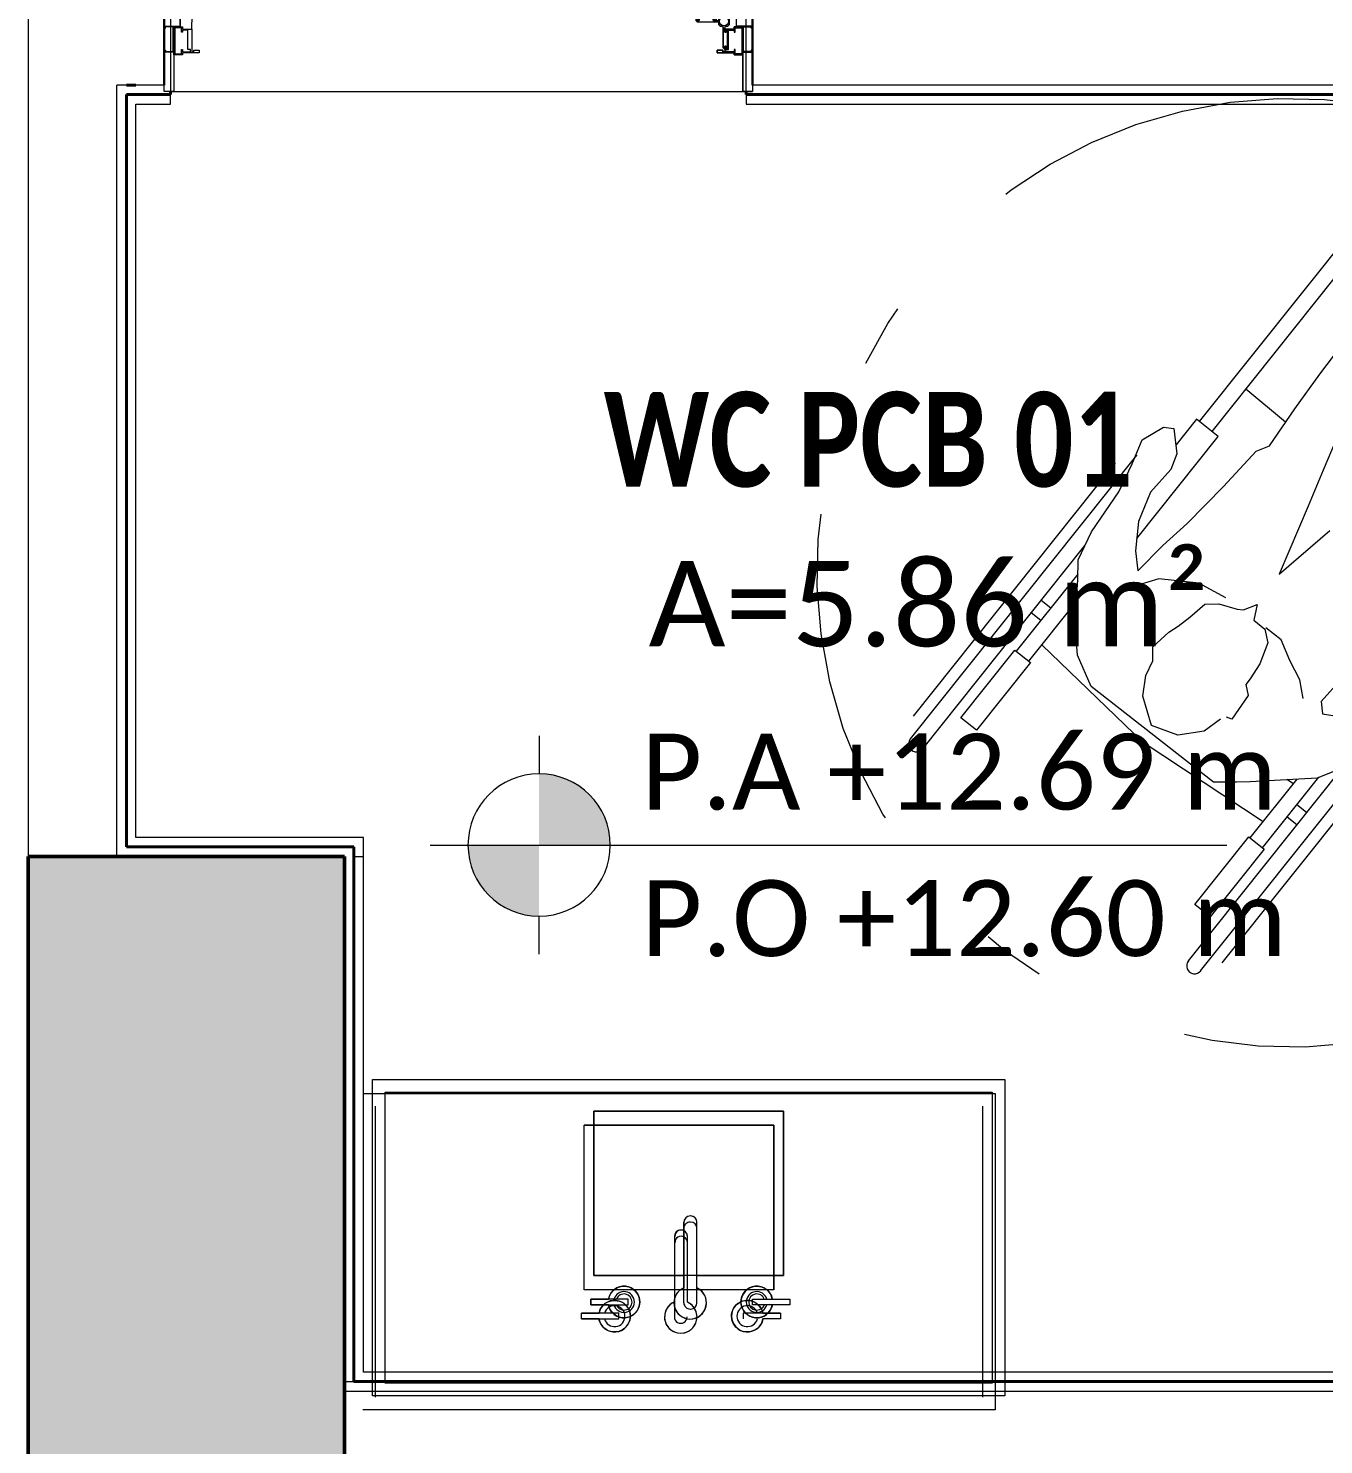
# Model space of a CAD drawing. Extents: x -14.2 to 52.3, y 2.5 to 90.9.
# Drawn here: x 39.477 to 41.526, y 16.529 to 18.768 of the extents above; entities that cross this region are included whole.
import ezdxf

# ---------------------------------------------------------------- set-up
doc = ezdxf.new("R2010")
doc.units = 0
doc.linetypes.add('limpo_PINI-PSG-PE-0102-LAZ-R00$0$IMPORT-IMPORT-DASHDOT', pattern=[1, 0.5, -0.25, 0, -0.25])
doc.layers.add('limpo_PINI-PSG-PE-0102-LAZ-R00$0$0-16', color=7, linetype='limpo_PINI-PSG-PE-0102-LAZ-R00$0$IMPORT-IMPORT-DASHDOT', lineweight=5, true_color=0x999999)
doc.layers.add('limpo_PINI-PSG-PE-0102-LAZ-R00$0$0-8', color=7, linetype='Continuous', lineweight=5, true_color=0x999999)
for name, color, linetype, lineweight in [('limpo_PINI-PSG-PE-0102-LAZ-R00$0$0-20', 7, 'Continuous', 5), ('limpo_PINI-PSG-PE-0102-LAZ-R00$0$A-AREA-IDEN', 2, 'Continuous', 5), ('limpo_PINI-PSG-PE-0102-LAZ-R00$0$A-DETL-GENF', 1, 'Continuous', 5), ('limpo_PINI-PSG-PE-0102-LAZ-R00$0$A-DOOR', 31, 'Continuous', 5), ('limpo_PINI-PSG-PE-0102-LAZ-R00$0$A-WALL', 1, 'Continuous', 5), ('limpo_PINI-PSG-PE-0102-LAZ-R00$0$A-WALL-FNSH', 1, 'Continuous', 40), ('limpo_PINI-PSG-PE-0102-LAZ-R00$0$G-ANNO-DIMS', 1, 'Continuous', 5), ('limpo_PINI-PSG-PE-0102-LAZ-R00$0$LAYOUT_AMB_LAZ_dwg', 8, 'Continuous', 5), ('limpo_PINI-PSG-PE-0102-LAZ-R00$0$S-COLS', 52, 'Continuous', 5)]:
    doc.layers.add(name, color=color, linetype=linetype, lineweight=lineweight)
doc.layers.add('limpo_PINI-PSG-PE-0102-LAZ-R00$0$XR_ARQT', color=7, linetype='Continuous')
doc.layers.add('XR_ARQT', color=7, linetype='Continuous')
doc.styles.add('limpo_PINI-PSG-PE-0102-LAZ-R00$0$Calibri', font='calibri.ttf', dxfattribs={"height": 0.16})
doc.styles.add('limpo_PINI-PSG-PE-0102-LAZ-R00$0$Calibri_2', font='calibri.ttf', dxfattribs={"height": 0.22})
doc.styles.add('limpo_PINI-PSG-PE-0102-LAZ-R00$0$Calibri_B', font='calibrib.ttf', dxfattribs={"width": 0.8, "height": 150})

# ---------------------------------------------------------------- blocks, each defined once
blk = doc.blocks.new('limpo_PINI-PSG-PE-0102-LAZ-R00$0$LAZ GERAL - PNE_dwg-25011385-009 - PRE - PAV_ LAZER - GERAL')
at = {"layer": 'limpo_PINI-PSG-PE-0102-LAZ-R00$0$0-16'}
blk.add_ellipse((19.8475, -6.923), major_axis=(-0.1723, 0.7299), ratio=1, dxfattribs=at)
at = {"layer": 'limpo_PINI-PSG-PE-0102-LAZ-R00$0$0-20', "flags": 128}
blk.add_lwpolyline([(18.3943, -8.224), (18.3943, -7.724), (19.3943, -7.724), (19.3943, -8.224), (18.3943, -8.224)], dxfattribs=at)
for points in [[(18.7443, -8.034), (18.7443, -7.774), (19.0443, -7.774), (19.0443, -8.034)], [(18.8965, -8.1028), (18.9033, -8.102), (18.9104, -8.0989), (18.9161, -8.0941), (18.9206, -8.087), (18.9225, -8.0772), (18.9213, -8.0692), (18.9183, -8.063), (18.9155, -8.0594), (18.9118, -8.0562), (18.9074, -8.0537), (18.9074, -7.9498), (18.9069, -7.9464), (18.9045, -7.9427), (18.9013, -7.9406), (18.8974, -7.9398), (18.8928, -7.9407), (18.8898, -7.9427), (18.8875, -7.9463), (18.8868, -7.9498), (18.8868, -8.0534), (18.882, -8.0561), (18.8772, -8.0606), (18.8752, -8.0632), (18.873, -8.0675), (18.8715, -8.0727), (18.8714, -8.0804), (18.8725, -8.0854), (18.874, -8.0889), (18.8765, -8.0928), (18.8787, -8.0953), (18.8813, -8.0976), (18.8854, -8.1001), (18.8881, -8.1013), (18.8917, -8.1023)], [(18.8171, -8.0761), (18.8163, -8.0823), (18.8129, -8.0899), (18.8086, -8.0947), (18.8046, -8.0976), (18.7992, -8.0999), (18.7938, -8.1008), (18.7887, -8.1007), (18.7836, -8.0994), (18.7787, -8.0969), (18.7753, -8.0943), (18.7724, -8.0912), (18.7698, -8.0871), (18.768, -8.0825), (18.7675, -8.0802), (18.7397, -8.0802), (18.7397, -8.0713), (18.7676, -8.0713), (18.7697, -8.0649), (18.7724, -8.0605), (18.777, -8.056), (18.7817, -8.0532), (18.7872, -8.0514), (18.7927, -8.0509), (18.7997, -8.0521), (18.805, -8.0545), (18.81, -8.0584), (18.8133, -8.0626), (18.8151, -8.0661), (18.8161, -8.0688)], [(19.0268, -8.0802), (19.0253, -8.0853), (19.0221, -8.091), (19.0186, -8.0947), (19.0155, -8.097), (19.011, -8.0993), (19.0069, -8.1004), (19.0011, -8.1009), (18.9974, -8.1004), (18.9936, -8.0994), (18.9892, -8.0973), (18.9861, -8.0951), (18.9842, -8.0933), (18.9817, -8.0902), (18.9798, -8.087), (18.9783, -8.0835), (18.9775, -8.0799), (18.9771, -8.0761), (18.9774, -8.0727), (18.9781, -8.0692), (18.9791, -8.0662), (18.9803, -8.0638), (18.9822, -8.0608), (18.9845, -8.0582), (18.9867, -8.0562), (18.9891, -8.0546), (18.992, -8.053), (18.9951, -8.0519), (18.9989, -8.0511), (19.0034, -8.0509), (19.0066, -8.0513), (19.0098, -8.0521), (19.0131, -8.0534), (19.0162, -8.0552), (19.0194, -8.0578), (19.0214, -8.06), (19.0235, -8.0629), (19.0252, -8.0662), (19.026, -8.0684), (19.0267, -8.0713), (19.0546, -8.0713), (19.0546, -8.0802)]]:
    blk.add_lwpolyline(points, close=True, dxfattribs=at)
at = {"layer": 'limpo_PINI-PSG-PE-0102-LAZ-R00$0$0-8'}
for p, q in [((19.7221, -6.6997), (19.9175, -6.4549)), ((19.8384, -6.685), (19.7757, -6.6326)), ((19.245, -7.1858), (19.6037, -6.7364)), ((19.2498, -7.1496), (19.5695, -6.7491)), ((19.2645, -7.2014), (19.5217, -6.8792)), ((19.4128, -7.0471), (19.5102, -6.925)), ((19.4323, -7.0627), (19.5076, -6.9684)), ((19.467, -6.9792), (19.4516, -6.9669)), ((19.5066, -6.9831), (19.5005, -6.9773)), ((19.4514, -6.9987), (19.4361, -6.9864)), ((19.7383, -7.5395), (20.058, -7.139)), ((19.7041, -7.5523), (20.0142, -7.1638)), ((19.6846, -7.5367), (19.9282, -7.2314)), ((19.7826, -7.3423), (19.8568, -7.2492)), ((19.8021, -7.3579), (19.8911, -7.2463)), ((19.8508, -7.2569), (19.8405, -7.2501)), ((19.8717, -7.3022), (19.8564, -7.2899)), ((19.8561, -7.3217), (19.8408, -7.3095)), ((18.8868, -8.0771), (18.8868, -7.9498)), ((18.9074, -8.0771), (18.9074, -7.9498)), ((18.8968, -8.0871), (18.8974, -8.0871))]:
    blk.add_line(p, q, dxfattribs=at)
at = {"layer": 'limpo_PINI-PSG-PE-0102-LAZ-R00$0$0-8', "flags": 128}
for points in [[(19.7245, -7.2538), (19.531, -7.103), (19.5094, -7.0533), (19.5053, -6.9996), (19.5101, -6.9349), (19.5105, -6.9027), (19.5316, -6.8582), (19.5747, -6.7952), (19.5958, -6.7507), (19.6116, -6.7128), (19.6455, -6.693), (19.6617, -6.6951), (19.6662, -6.7348), (19.657, -6.7599), (19.6249, -6.7956), (19.606, -6.8418), (19.6012, -6.8885), (19.6048, -6.9202), (19.6443, -6.8797), (19.6826, -6.8453), (19.7402, -6.7866), (19.7921, -6.7307), (19.8132, -6.7223), (19.8528, -6.6637), (19.8928, -6.609), (19.9487, -6.5346)], [(19.9185, -6.7125), (19.8978, -6.7609), (19.8741, -6.8178), (19.828, -6.9252), (19.9085, -6.856)], [(19.9268, -7.0907), (19.8947, -7.1264), (19.8969, -7.1462), (19.9419, -7.1532)], [(19.9573, -7.2197), (19.8882, -7.2475), (19.7826, -7.2533), (19.7606, -7.2538), (19.7245, -7.2538)], [(19.7025, -6.6841), (19.9476, -6.3771), (19.9671, -6.3927)], [(19.6032, -6.8686), (19.7318, -6.7075), (19.6976, -6.6802), (19.6647, -6.7215)], [(19.5103, -6.9157), (19.5099, -6.9154), (19.5104, -6.9149)], [(19.7439, -6.9628), (19.7012, -6.9395), (19.6382, -6.9325), (19.5859, -6.9484)], [(19.7354, -7.1543), (19.7094, -7.1733), (19.668, -7.1799), (19.6262, -7.1646), (19.6129, -7.1179), (19.6173, -7.0853), (19.6287, -7.062), (19.6282, -7.04), (19.6537, -7.017), (19.6687, -7.0073), (19.6872, -6.9932), (19.7109, -6.9725), (19.7329, -6.972), (19.762, -6.9808), (19.7721, -6.9817), (19.7933, -6.9733), (19.788, -6.9979), (19.8056, -7.012), (19.8101, -7.0336), (19.7978, -7.0671), (19.7824, -7.0909), (19.7754, -7.0997), (19.7793, -7.1173), (19.7534, -7.1543), (19.745, -7.1512)], [(19.8661, -7.1216), (19.8608, -7.0921), (19.8453, -7.0617), (19.8316, -7.0292), (19.8074, -7.0098)], [(19.803, -7.3167), (19.6131, -7.1911), (19.4527, -7.0372)], [(18.4143, -7.744), (19.3743, -7.744), (19.3743, -8.204), (18.4143, -8.204), (18.4143, -7.744)], [(18.9074, -8.034), (19.0443, -8.034), (19.0443, -7.774), (18.7443, -7.774), (18.7443, -8.034), (18.8868, -8.034)], [(18.7988, -8.0713), (18.7397, -8.0713), (18.7397, -8.0802), (18.7988, -8.0802), (18.7988, -8.0713)], [(18.9955, -8.0713), (19.0546, -8.0713), (19.0546, -8.0802), (18.9955, -8.0802), (18.9955, -8.0713)]]:
    blk.add_lwpolyline(points, dxfattribs=at)
for points in [[(19.3494, -7.1716), (19.325, -7.1521), (19.4103, -7.0452), (19.4348, -7.0647)], [(19.7801, -7.3403), (19.8045, -7.3598), (19.7192, -7.4667), (19.6948, -7.4472)], [(18.3943, -7.724), (19.3943, -7.724), (19.3943, -8.224), (18.3943, -8.224)]]:
    blk.add_lwpolyline(points, close=True, dxfattribs=at)
at = {"layer": 'limpo_PINI-PSG-PE-0102-LAZ-R00$0$0-8'}
for centre, major_axis, ratio, start_param, end_param in [((19.2547, -7.1936), (0.0125, 0.0007), 1, 2.412086, 5.553679), ((19.6944, -7.5445), (-0.0123, 0.0022), 1, 5.785502, 8.927095), ((18.8968, -7.9498), (0.00987, 0.0016), 1, 1.40992, 2.980716), ((18.8974, -7.9498), (0.00973, 0.0023), 0.999999, 6.051361, 7.622158), ((18.8968, -7.9595), (-0.00924, 0.00383), 1, 5.105091, 6.675888), ((18.8974, -7.9595), (0.00707, 0.00707), 1, 5.497784, 7.06858), ((18.7921, -8.0759), (-0.0246, 0.0046), 1, 0.355808, 6.283134), ((18.7921, -8.0759), (-0.0164, 0.0017), 1, 0.362429, 6.102338), ((18.8968, -8.0771), (-0.0051, 0.0252), 1, 0.19979, 5.658338), ((19.0021, -8.0759), (-0.0164, 0.0188), 1, 4.180194, 10.10752), ((19.0021, -8.0759), (0.0041, 0.016), 1, 5.246118, 10.986028), ((18.7921, -8.0759), (-0.0127, 0.0008), 1, 0.401811, 5.977381), ((18.8968, -8.0771), (-0.00707, 0.00707), 1, 0.785398, 2.356195), ((18.8974, -8.0771), (0.00707, 0.00707), 1, 3.926991, 5.497787), ((19.0021, -8.0759), (-0.007, 0.0107), 1, 4.5035, 10.07907)]:
    blk.add_ellipse(centre, major_axis=major_axis, ratio=ratio, start_param=start_param, end_param=end_param, dxfattribs=at)
blk = doc.blocks.new('limpo_PINI-PSG-PE-0102-LAZ-R00$0$PINI-EST-PE-1101-TQR-R20_rvt-1-5PPE_008_LAZER__P_A_0_09_')
at = {"layer": 'limpo_PINI-PSG-PE-0102-LAZ-R00$0$S-COLS'}
blk.add_hatch(color=8, dxfattribs=at).paths.add_polyline_path([(31093.1, -8765), (31575, -8765), (31575, -6665), (31075, -6665), (31075, -8765)])
at = {"layer": 'limpo_PINI-PSG-PE-0102-LAZ-R00$0$S-COLS', "color": 7, "lineweight": 50}
for p, q in [((31575, -6665), (31075, -6665)), ((31075, -6665), (31075, -8765)), ((31575, -8765), (31575, -6665))]:
    blk.add_line(p, q, dxfattribs=at)
blk = doc.blocks.new('limpo_PINI-PSG-PE-0102-LAZ-R00$0$DAA_002_VEN_ABR_1FO - 0_90x2_10m-V1-5PPE_008_LAZER__P_A_0_09_')
at = {"layer": 'limpo_PINI-PSG-PE-0102-LAZ-R00$0$A-DETL-GENF', "lineweight": 15}
for p, q in [((375.9, 862.4), (380.1, 862.4)), ((375.9, 862.4), (375.9, 805.3)), ((377.4, 860.8), (377.4, 858.3)), ((377.4, 860.8), (380.1, 860.8)), ((377.4, 858.3), (406.4, 858.3)), ((406.4, 856.5), (377.4, 856.5)), ((377.4, 856.5), (377.4, 811.3)), ((380.1, 860.8), (380.1, 862.4)), ((403.8, 860.8), (403.8, 862.4)), ((407.9, 862.4), (403.8, 862.4)), ((406.4, 860.8), (403.8, 860.8)), ((406.4, 860.8), (406.4, 858.3)), ((406.4, 811.3), (406.4, 856.5)), ((407.9, 791.9), (407.9, 862.4)), ((377.4, 811.3), (399.7, 811.3)), ((377.4, 805.3), (377.4, 809.8)), ((377.4, 809.8), (397.5, 809.8)), ((380.2, 809.6), (377.8, 809.6)), ((377.8, 791.6), (377.8, 809.6)), ((380.2, 809.6), (381.3, 808)), ((381.3, 808), (392.9, 808)), ((394, 806.8), (381.9, 806.8)), ((386.3, 88), (386.3, 806.9)), ((386.3, 806.9), (405.9, 806.9)), ((392.3, 806.9), (392.3, 88)), ((392.9, 809.6), (392.9, 808)), ((392.9, 809.6), (395.7, 809.6)), ((394, 808.5), (394, 806.8)), ((395.7, 808.5), (394, 808.5)), ((395.3, 808.3), (395.3, 806.8)), ((397.5, 808.3), (395.3, 808.3)), ((395.3, 806.8), (406.4, 806.8)), ((395.7, 808.5), (395.7, 809.6)), ((397.5, 808.3), (397.5, 809.8)), ((399.7, 811.3), (399.7, 808.3)), ((399.7, 808.3), (405.9, 808.3)), ((406.3, 809.2), (404.8, 810.7)), ((405.1, 811.3), (406.4, 811.3)), ((405.9, 806.9), (405.9, 88)), ((406.4, 806.8), (406.4, 791.9)), ((375.9, 805.3), (377.4, 805.3)), ((386.4, 791.6), (377.8, 791.6)), ((378.9, 803.8), (378.9, 792.7)), ((378.9, 792.7), (385.3, 792.7)), ((385.3, 797.8), (386.4, 797.8)), ((385.3, 792.7), (385.3, 797.8)), ((386.4, 797.8), (386.4, 791.6)), ((406.4, 791.9), (407.9, 791.9)), ((386.4, 103.2), (377.8, 103.2)), ((377.8, 103.2), (377.8, 85.2)), ((378.9, 102.1), (385.3, 102.1)), ((378.9, 91), (378.9, 102.1)), ((385.3, 102.1), (385.3, 97.1)), ((385.3, 97.1), (386.4, 97.1)), ((386.4, 97.1), (386.4, 103.2)), ((406.4, 103), (407.9, 103)), ((406.4, 88), (406.4, 103)), ((407.9, 103), (407.9, 32.4)), ((375.9, 89.5), (377.4, 89.5)), ((375.9, 32.4), (375.9, 89.5)), ((377.4, 89.5), (377.4, 85)), ((377.4, 85), (397.5, 85)), ((377.4, 38.3), (377.4, 83.5)), ((377.4, 83.5), (399.7, 83.5)), ((380.3, 85.2), (377.8, 85.2)), ((380.3, 85.2), (381.4, 86.9)), ((381.4, 86.9), (392.9, 86.9)), ((394, 88), (381.9, 88)), ((392.9, 85.2), (392.9, 86.9)), ((392.9, 85.2), (395.7, 85.2)), ((394, 86.3), (394, 88)), ((395.7, 86.3), (394, 86.3)), ((395.3, 86.5), (395.3, 88)), ((395.3, 88), (406.4, 88)), ((397.5, 86.5), (395.3, 86.5)), ((395.7, 86.3), (395.7, 85.2)), ((397.5, 86.5), (397.5, 85)), ((399.7, 83.5), (399.7, 86.5)), ((399.7, 86.5), (405.9, 86.5)), ((406.3, 85.6), (404.8, 84.2)), ((405.1, 83.5), (406.4, 83.5)), ((406.4, 83.5), (406.4, 38.3)), ((-465, 22.2), (-465, 23.2)), ((-465, 23.2), (-440, 23.2)), ((-440, 23.2), (-440, 22.2)), ((375.4, 32.2), (380.9, 32.2)), ((378.1, 29.5), (375.4, 32.2)), ((375.9, 32.4), (380.1, 32.4)), ((406.4, 38.3), (377.4, 38.3)), ((377.4, 34.1), (377.4, 36.5)), ((377.4, 36.5), (406.4, 36.5)), ((377.4, 34.1), (380.1, 34.1)), ((410.5, 29.5), (378.1, 29.5)), ((378.3, 36.1), (378.3, 34.6)), ((405.1, 36.1), (378.3, 36.1)), ((378.3, 34.6), (380.9, 34.6)), ((380.1, 34.1), (380.1, 32.4)), ((380.9, 34.6), (380.9, 32.2)), ((403.1, 34.6), (405.1, 34.6)), ((403.1, 32.2), (403.1, 34.6)), ((403.1, 32.2), (410.5, 32.2)), ((403.9, 34.1), (403.9, 32.4)), ((406.4, 34.1), (403.9, 34.1)), ((407.9, 32.4), (403.9, 32.4)), ((405.1, 34.6), (405.1, 36.1)), ((406.4, 34.1), (406.4, 36.5)), ((412.1, 34.9), (412.1, 25.3)), ((412.1, 25.3), (414.1, 23.3)), ((412.5, 24.9), (414.1, 23.3)), ((414.1, 23.3), (416.7, 23.3)), ((424.1, 38.9), (416.1, 38.9)), ((423.5, 23.3), (426.1, 23.3)), ((426.1, 23.3), (428.1, 25.3)), ((428.1, 25.3), (428.1, 34.9)), ((440, 23.2), (440, 22.2)), ((465, 23.2), (440, 23.2)), ((465, 22.2), (465, 23.2)), ((-465, 22.2), (-464, 22.2)), ((-464, 22.2), (-464, 20.2)), ((-464, 20.2), (-463, 20.2)), ((-463, 20.2), (-463, 22.2)), ((-451, 22.2), (-463, 22.2)), ((-451, -16.8), (-451, 22.2)), ((-450, 22.2), (-436, 22.2)), ((-450, 22.2), (-450, -17.8)), ((-440, 22.2), (-450, 22.2)), ((-450, -22.3), (-450, 22.2)), ((-437.7, 20.5), (-448.3, 20.5)), ((-448.3, 20.5), (-448.3, -20.6)), ((-437.7, 13.5), (-437.7, 20.5)), ((-436, 13.5), (-437.7, 13.5)), ((-436, 22.2), (-436, 18.7)), ((-436, 18.7), (-421.6, 18.7)), ((-427.5, 17), (-436, 17)), ((-436, 17), (-436, 13.5)), ((-427.5, -13.6), (-427.5, 17)), ((-421.6, 18.7), (-421.6, -17.1)), ((418.8, 21.3), (418.8, -11.1)), ((421.5, 13.9), (421.5, 21.3)), ((421.5, 13.9), (423.8, 13.9)), ((422.1, 18.7), (422.1, 14.6)), ((436, 18.7), (422.1, 18.7)), ((423.3, 14.6), (422.1, 14.6)), ((423.3, 17.2), (425.7, 17.2)), ((423.3, 17.2), (423.3, 14.6)), ((423.8, 15.9), (425.3, 15.9)), ((423.8, 13.9), (423.8, 15.9)), ((425.3, 15.9), (425.3, -10.9)), ((425.7, 17.2), (425.7, -11.8)), ((427.5, -11.8), (427.5, 17.2)), ((427.5, -13.6), (427.5, 17)), ((427.5, 17), (436, 17)), ((450, 22.2), (436, 22.2)), ((436, 22.2), (436, 18.7)), ((436, 17), (436, 13.5)), ((436, 13.5), (437.7, 13.5)), ((437.7, 13.5), (437.7, 20.5)), ((437.7, 20.5), (448.3, 20.5)), ((440, 22.2), (450, 22.2)), ((448.3, 20.5), (448.3, -20.6)), ((450, -22.3), (450, 22.2)), ((450, 22.2), (450, -17.8)), ((451, 22.2), (463, 22.2)), ((451, -16.8), (451, 22.2)), ((463, 20.2), (463, 22.2)), ((464, 20.2), (463, 20.2)), ((464, 22.2), (464, 20.2)), ((465, 22.2), (464, 22.2)), ((-465, -16.8), (-464, -16.8)), ((-465, -17.8), (-465, -16.8)), ((-450, -17.8), (-465, -17.8)), ((-464, -14.8), (-463, -14.8)), ((-464, -16.8), (-464, -14.8)), ((-463, -14.8), (-463, -16.8)), ((-463, -16.8), (-451, -16.8)), ((-436, -22.3), (-450, -22.3)), ((-448.3, -20.6), (-437.7, -20.6)), ((-437.7, -13.6), (-436, -13.6)), ((-437.7, -20.6), (-437.7, -13.6)), ((-436, -13.6), (-436, -17.1)), ((-436, -17.1), (-423.3, -17.1)), ((-409.6, -18.8), (-436, -18.8)), ((-436, -18.8), (-436, -22.3)), ((-423.3, -13.6), (-427.5, -13.6)), ((-423.3, -17.1), (-423.3, -13.6)), ((-421.6, -17.1), (-418.1, -17.1)), ((-418.1, -14.8), (-409.6, -14.8)), ((-418.1, -17.1), (-418.1, -14.8)), ((-409.6, -14.8), (-409.6, -18.8)), ((418.1, -14.8), (409.6, -14.8)), ((409.6, -14.8), (409.6, -18.8)), ((409.6, -18.8), (436, -18.8)), ((418.1, -17.1), (418.1, -14.8)), ((422.1, -17.1), (418.1, -17.1)), ((418.8, -11.1), (421.5, -13.8)), ((423.8, -8.3), (421.5, -8.3)), ((421.5, -13.8), (421.5, -8.3)), ((421.5, -12.6), (421.5, -9.6)), ((423.3, -9.2), (422.1, -9.2)), ((422.1, -17.1), (422.1, -9.2)), ((423.3, -11.8), (423.3, -9.2)), ((423.3, -11.8), (425.7, -11.8)), ((423.3, -17.1), (423.3, -13.6)), ((423.3, -13.6), (427.5, -13.6)), ((436, -17.1), (423.3, -17.1)), ((423.8, -10.9), (423.8, -8.3)), ((425.3, -10.9), (423.8, -10.9)), ((437.7, -13.6), (436, -13.6)), ((436, -13.6), (436, -17.1)), ((436, -18.8), (436, -22.3)), ((436, -22.3), (450, -22.3)), ((437.7, -20.6), (437.7, -13.6)), ((448.3, -20.6), (437.7, -20.6)), ((450, -17.8), (465, -17.8)), ((463, -16.8), (451, -16.8)), ((463, -14.8), (463, -16.8)), ((464, -14.8), (463, -14.8)), ((464, -16.8), (464, -14.8)), ((465, -16.8), (464, -16.8)), ((465, -17.8), (465, -16.8))]:
    blk.add_line(p, q, dxfattribs=at)
at = {"layer": 'limpo_PINI-PSG-PE-0102-LAZ-R00$0$A-DETL-GENF'}
for p, q in [((375.9, 862.4), (380.1, 862.4)), ((375.9, 805.3), (375.9, 862.4)), ((380.1, 862.4), (403.8, 862.4)), ((380.1, 862.4), (403.8, 862.4)), ((403.8, 862.4), (407.9, 862.4)), ((407.9, 862.4), (407.9, 791.9)), ((338.4, 814.8), (350.4, 835.5)), ((338.4, 814.8), (350.4, 835.5)), ((366.9, 839.7), (372.9, 839.7)), ((366.9, 839.7), (372.1, 839.7)), ((372.1, 839.7), (375.9, 841.9)), ((372.9, 840.2), (375.9, 841.9)), ((372.9, 824.7), (372.9, 840.2)), ((375.9, 841.9), (375.9, 822.9)), ((375.9, 841.9), (375.9, 836.9)), ((375.9, 836.9), (408.3, 836.9)), ((375.9, 836.9), (408.3, 836.9)), ((411.3, 840.2), (408.3, 841.9)), ((408.3, 841.9), (408.3, 822.9)), ((408.3, 841.9), (412.2, 839.7)), ((408.3, 836.9), (408.3, 841.9)), ((411.3, 824.7), (411.3, 840.2)), ((417.3, 839.7), (411.3, 839.7)), ((412.2, 839.7), (417.3, 839.7)), ((445.8, 814.8), (433.8, 835.5)), ((433.8, 835.5), (445.8, 814.8)), ((338.4, 760), (338.4, 814.8)), ((338.4, 759.7), (338.4, 814.8)), ((372.9, 825.2), (366.8, 825.2)), ((372.1, 825.2), (366.8, 825.2)), ((375.9, 822.9), (372.1, 825.2)), ((375.9, 822.9), (372.9, 824.7)), ((375.9, 827.9), (408.3, 827.9)), ((375.9, 827.9), (375.9, 822.9)), ((408.3, 827.9), (375.9, 827.9)), ((378, 811.3), (407.8, 811.3)), ((378, 83.5), (378, 811.3)), ((394, 806.8), (381.9, 806.8)), ((394, 808.5), (394, 806.8)), ((395.3, 808.5), (394, 808.5)), ((395.3, 806.8), (395.3, 808.5)), ((406.4, 806.8), (395.3, 806.8)), ((406.4, 791.9), (406.4, 806.8)), ((407.8, 811.3), (407.8, 83.5)), ((408.3, 822.9), (408.3, 827.9)), ((412.2, 825.2), (408.3, 822.9)), ((408.3, 822.9), (411.3, 824.7)), ((411.3, 825.2), (417.3, 825.2)), ((417.3, 825.2), (412.2, 825.2)), ((445.8, 760), (445.8, 814.8)), ((445.8, 814.8), (445.8, 759.7)), ((346.4, 804.7), (344.1, 759.9)), ((346.4, 804.7), (344.1, 759.7)), ((377.8, 805.3), (375.9, 805.3)), ((377.8, 791.6), (377.8, 805.3)), ((386.4, 791.6), (377.8, 791.6)), ((378, 103.2), (378, 791.7)), ((378.9, 803.8), (378.9, 792.7)), ((378.9, 792.7), (385.3, 792.7)), ((385.3, 797.8), (386.4, 797.8)), ((385.3, 792.7), (385.3, 797.8)), ((386.4, 797.8), (386.4, 791.6)), ((407.9, 791.9), (406.4, 791.9)), ((407.8, 791.9), (407.8, 103)), ((437.8, 804.7), (440.2, 759.9)), ((440.2, 759.7), (437.8, 804.7)), ((396.2, 773.9), (396.2, 759.9)), ((402.2, 759.9), (402.2, 773.8)), ((341.6, 751), (338.4, 759.7)), ((341.6, 751), (338.5, 759.5)), ((344.1, 759.7), (345.7, 751.5)), ((344.1, 759.5), (345.7, 751.5)), ((438.6, 751.5), (440.2, 759.7)), ((440.1, 759.5), (438.6, 751.5)), ((445.8, 759.7), (442.7, 751)), ((442.7, 751), (445.7, 759.5)), ((396.2, 736.3), (396.2, 722.3)), ((402.2, 722.3), (402.2, 736.3)), ((396.2, 698.7), (396.2, 684.8)), ((402.2, 684.7), (402.2, 698.7)), ((396.2, 661.1), (396.2, 647.2)), ((402.2, 647.1), (402.2, 661.1)), ((396.2, 623.5), (396.2, 609.6)), ((402.2, 609.5), (402.2, 623.5)), ((396.2, 586), (396.2, 572)), ((402.2, 572), (402.2, 585.9)), ((396.2, 548.4), (396.2, 534.4)), ((402.2, 534.4), (402.2, 548.3)), ((396.2, 510.8), (396.2, 496.8)), ((402.2, 496.8), (402.2, 510.8)), ((396.2, 473.2), (396.2, 459.3)), ((402.2, 459.2), (402.2, 473.2)), ((396.2, 435.6), (396.2, 421.7)), ((402.2, 421.6), (402.2, 435.6)), ((396.2, 398.1), (396.2, 384.1)), ((402.2, 384.1), (402.2, 398)), ((396.2, 360.5), (396.2, 346.5)), ((402.2, 346.5), (402.2, 360.4)), ((396.2, 322.9), (396.2, 308.9)), ((402.2, 308.9), (402.2, 322.9)), ((396.2, 285.3), (396.2, 271.3)), ((402.2, 271.3), (402.2, 285.3)), ((396.2, 247.7), (396.2, 233.8)), ((402.2, 233.7), (402.2, 247.7)), ((396.2, 210.1), (396.2, 196.2)), ((402.2, 196.1), (402.2, 210.1)), ((396.2, 172.6), (396.2, 158.6)), ((402.2, 158.6), (402.2, 172.5)), ((396.2, 135), (396.2, 121)), ((402.2, 121), (402.2, 134.9)), ((377.8, 103.2), (386.4, 103.2)), ((377.8, 89.5), (377.8, 103.2)), ((378.9, 102.1), (378.9, 91)), ((385.3, 102.1), (378.9, 102.1)), ((385.3, 97.1), (385.3, 102.1)), ((386.4, 97.1), (385.3, 97.1)), ((386.4, 103.2), (386.4, 97.1)), ((406.4, 103), (407.9, 103)), ((406.4, 88), (406.4, 103)), ((407.9, 103), (407.9, 32.2)), ((-440, 80), (-465, 80)), ((-465, -80), (-465, 80)), ((-465, 80), (-440, 80)), ((-440, 23.2), (-440, 80)), ((-440, 80), (-440, 22.2)), ((375.9, 89.5), (377.8, 89.5)), ((375.9, 31.7), (375.9, 89.5)), ((407.8, 83.5), (378, 83.5)), ((381.9, 88), (394, 88)), ((405.9, 88), (386.3, 88)), ((394, 88), (394, 86.3)), ((394, 86.3), (395.3, 86.3)), ((395.3, 88), (406.4, 88)), ((395.3, 86.3), (395.3, 88)), ((440, 80), (465, 80)), ((440, 23.2), (440, 80)), ((440, 80), (465, 80)), ((440, 22.2), (440, 80)), ((465, 80), (465, -80)), ((378.1, 29.5), (375.9, 31.7)), ((410.5, 29.5), (378.1, 29.5)), ((407.9, 32.2), (410.5, 32.2)), ((412.1, 33), (412.1, 34.9)), ((412.1, 25.3), (412.1, 28.7)), ((414.1, 23.3), (412.1, 25.3)), ((416.7, 23.3), (414.1, 23.3)), ((416.1, 38.9), (424.1, 38.9)), ((426.1, 23.3), (423.5, 23.3)), ((428.1, 25.3), (426.1, 23.3)), ((428.1, 34.9), (428.1, 25.3)), ((-440, 22.2), (-436, 22.2)), ((-436, 22.2), (-436, 18.7)), ((-436, 18.7), (-421.6, 18.7)), ((-421.6, 18.7), (-421.6, -17.1)), ((418.8, -11.1), (418.8, 21.3)), ((421.5, 21.3), (421.5, 13.9)), ((421.5, 13.9), (423.8, 13.9)), ((422.1, 18.7), (436, 18.7)), ((422.1, 14.6), (422.1, 18.7)), ((423.3, 14.6), (422.1, 14.6)), ((423.3, 17.2), (423.3, 14.6)), ((425.7, 17.2), (423.3, 17.2)), ((423.8, 15.9), (425.3, 15.9)), ((423.8, 13.9), (423.8, 15.9)), ((425.3, 15.9), (425.3, -10.9)), ((425.7, -11.8), (425.7, 17.2)), ((436, 22.2), (450, 22.2)), ((436, 18.7), (436, 22.2)), ((450, 22.2), (440, 22.2)), ((450, 22.2), (450, -22.3)), ((450, -80), (450, 22.2)), ((-450, -17.8), (-450, -80)), ((-450, -22.3), (-450, -80)), ((-436, -22.3), (-450, -22.3)), ((-436, -18.8), (-436, -22.3)), ((-409.6, -18.8), (-436, -18.8)), ((-421.6, -17.1), (-418.1, -17.1)), ((-418.1, -14.8), (-409.6, -14.8)), ((-418.1, -17.1), (-418.1, -14.8)), ((-409.6, -14.8), (-409.6, -18.8)), ((409.6, -14.8), (418.1, -14.8)), ((409.6, -18.8), (409.6, -14.8)), ((436, -18.8), (409.6, -18.8)), ((418.1, -14.8), (418.1, -17.1)), ((418.1, -17.1), (422.1, -17.1)), ((421.5, -13.8), (418.8, -11.1)), ((421.5, -8.3), (421.5, -13.8)), ((423.8, -8.3), (421.5, -8.3)), ((422.1, -9.2), (423.3, -9.2)), ((422.1, -17.1), (422.1, -9.2)), ((423.3, -9.2), (423.3, -11.8)), ((423.3, -11.8), (425.7, -11.8)), ((423.8, -10.9), (423.8, -8.3)), ((425.3, -10.9), (423.8, -10.9)), ((436, -22.3), (436, -18.8)), ((450, -22.3), (436, -22.3)), ((450, -17.8), (450, -80)), ((-450, -80), (-465, -80)), ((-450, -80), (-465, -80)), ((450, -80), (465, -80)), ((465, -80), (450, -80))]:
    blk.add_line(p, q, dxfattribs=at)
at = {"layer": 'limpo_PINI-PSG-PE-0102-LAZ-R00$0$A-DETL-GENF', "lineweight": 30}
for p, q in [((-465, -70), (-465, 70)), ((465, -70), (465, 70))]:
    blk.add_line(p, q, dxfattribs=at)
at = {"layer": 'limpo_PINI-PSG-PE-0102-LAZ-R00$0$A-DETL-GENF', "lineweight": 15}
blk.add_circle((420.1, 30.9), 7, dxfattribs=at)
at = {"layer": 'limpo_PINI-PSG-PE-0102-LAZ-R00$0$A-DETL-GENF'}
for centre, radius, start, end in [((421.8, 18.7), 843.7, 90.9554, 179.9996), ((366.9, 804.7), 35, 90, 118.1261), ((366.9, 804.7), 35, 90, 118.1261), ((417.3, 804.7), 35, 61.8718, 90), ((417.3, 804.7), 35, 61.8718, 90), ((366.9, 804.7), 20.5, 90.2619, 179.9552), ((366.9, 804.7), 20.5, 90.2619, 179.9552), ((381.9, 803.8), 3, 89.9999, 179.9999), ((417.3, 804.7), 20.5, 0.0428, 89.9798), ((417.3, 804.7), 20.5, 0.0428, 89.9798), ((399.2, 773.9), 3, 359.2646, 180.002), ((343.5, 751.7), 2, 199.9992, 269.999), ((343.5, 751.7), 2, 199.9992, 281.7479), ((344.2, 751.2), 1.5, 256.4246, 11.2115), ((344.2, 751.2), 1.5, 269.999, 11.2115), ((399.2, 759.9), 3, 179.2646, 0.002), ((399.2, 736.3), 3, 359.2646, 180.002), ((440, 751.2), 1.5, 168.7864, 269.999), ((440, 751.2), 1.5, 168.7864, 283.5734), ((440.8, 751.7), 2, 258.2501, 339.9988), ((440.8, 751.7), 2, 269.999, 339.9988), ((399.2, 722.3), 3, 179.2646, 0.002), ((399.2, 698.7), 3, 359.2646, 180.002), ((399.2, 684.7), 3, 179.2646, 0.002), ((399.2, 661.1), 3, 359.2646, 180.002), ((399.2, 647.1), 3, 179.2646, 0.002), ((399.2, 623.5), 3, 359.2646, 180.002), ((399.2, 609.5), 3, 179.2646, 0.002), ((399.2, 586), 3, 359.2646, 180.002), ((399.2, 572), 3, 179.2646, 0.002), ((399.2, 548.4), 3, 359.2646, 180.002), ((399.2, 534.4), 3, 179.2646, 0.002), ((399.2, 510.8), 3, 359.2646, 180.002), ((399.2, 496.8), 3, 179.2646, 0.002), ((399.2, 473.2), 3, 359.2646, 180.002), ((399.2, 459.2), 3, 179.2646, 0.002), ((399.2, 435.6), 3, 359.2646, 180.002), ((399.2, 421.6), 3, 179.2646, 0.002), ((399.2, 398.1), 3, 359.2646, 180.002), ((399.2, 384.1), 3, 179.2646, 0.002), ((399.2, 360.5), 3, 359.2646, 180.002), ((399.2, 346.5), 3, 179.2646, 0.002), ((399.2, 322.9), 3, 359.2646, 180.002), ((399.2, 308.9), 3, 179.2646, 0.002), ((399.2, 285.3), 3, 359.2646, 180.002), ((399.2, 271.3), 3, 179.2646, 0.002), ((399.2, 247.7), 3, 359.2646, 180.002), ((399.2, 233.7), 3, 179.2646, 0.002), ((399.2, 210.1), 3, 359.2646, 180.002), ((399.2, 196.1), 3, 179.2646, 0.002), ((399.2, 172.6), 3, 359.2646, 180.002), ((399.2, 158.6), 3, 179.2646, 0.002), ((399.2, 135), 3, 359.2646, 180.002), ((399.2, 121), 3, 179.2646, 0.002), ((381.9, 91), 3, 180.002, 270.002), ((410.5, 34.2), 2, 269.3077, 323.1255), ((410.5, 27.5), 2, 36.8688, 90), ((416.1, 34.9), 4, 90, 180), ((416.8, 21.3), 2, 360, 90.3929), ((423.5, 21.3), 2, 90, 180.6923), ((424.1, 34.9), 4, 360, 90)]:
    blk.add_arc(centre, radius, start, end, dxfattribs=at)
at = {"layer": 'limpo_PINI-PSG-PE-0102-LAZ-R00$0$A-DETL-GENF', "lineweight": 15}
for centre, radius, start, end in [((381.9, 803.8), 3, 89.9999, 179.9999), ((405.1, 811), 0.391, 90.0009, 225.0009), ((405.9, 808.9), 0.511, 270.0009, 45.0009), ((381.9, 91), 3, 180.002, 270.002), ((405.1, 83.9), 0.391, 135.001, 270.001), ((405.9, 86), 0.511, 315.001, 90.001), ((410.5, 34.2), 2, 269.3077, 323.1255), ((410.5, 27.5), 2, 36.8688, 90), ((416.1, 34.9), 4, 90, 180), ((416.8, 21.3), 2, 360, 90.3929), ((423.5, 21.3), 2, 90, 180.6923), ((424.1, 34.9), 4, 360, 90), ((424.1, 34.9), 4, 0.0012, 90)]:
    blk.add_arc(centre, radius, start, end, dxfattribs=at)
at = {"layer": 'limpo_PINI-PSG-PE-0102-LAZ-R00$0$A-DOOR'}
for p, q in [((-455, 80), (-455, -80)), ((-455, 80), (-455, -80)), ((455, -80), (455, 80)), ((455, -80), (455, 80)), ((-455, -80), (455, -80)), ((-455, -80), (455, -80))]:
    blk.add_line(p, q, dxfattribs=at)
blk = doc.blocks.new('limpo_PINI-PSG-PE-0102-LAZ-R00$0$LAYOUT_AMB_LAZ_dwg-2867451-5PPE_008_LAZER__P_A_0_09_')
at = {"color": 9, "lineweight": 5}
for p, q in [((48559.3, 10824.6), (48559.3, 11284.6)), ((49519.3, 11284.6), (49519.3, 10824.6)), ((49041.9, 10941.5), (49042.5, 10941.5))]:
    blk.add_line(p, q, dxfattribs=at)
at = {"color": 9, "lineweight": 5, "flags": 128}
for points in [[(48539.3, 11304.6), (49539.3, 11304.6), (49539.3, 10804.6), (48539.3, 10804.6)], [(49189.3, 10994.6), (49189.3, 11254.6), (48889.3, 11254.6)], [(49031.9, 10975.2), (49027.1, 10972.5), (49022.2, 10968), (49020.3, 10965.4), (49018, 10961.1), (49016.6, 10955.9), (49016.4, 10948.1), (49017.6, 10943.2), (49019, 10939.7), (49021.5, 10935.8), (49023.7, 10933.3), (49026.4, 10931), (49030.4, 10928.5), (49033.1, 10927.3), (49036.7, 10926.3), (49041.6, 10925.8), (49048.4, 10926.6), (49055.5, 10929.7), (49061.2, 10934.5), (49065.6, 10941.6), (49067.6, 10951.3), (49066.3, 10959.4), (49063.4, 10965.6), (49060.5, 10969.2), (49056.9, 10972.4), (49052.5, 10974.9), (49052.5, 11078.8), (49051.9, 11082.2), (49049.6, 11085.9), (49046.4, 11088), (49042.5, 11088.8), (49037.8, 11087.9), (49034.8, 11085.9), (49032.5, 11082.3), (49031.9, 11078.8), (49031.9, 10951.5)], [(48884.7, 10948.4), (48943.8, 10948.4), (48943.8, 10957.3), (48884.7, 10957.3), (48912.6, 10957.3), (48914.7, 10963.7), (48917.5, 10968.1), (48922, 10972.6), (48926.8, 10975.4), (48932.2, 10977.2), (48937.7, 10977.7), (48944.8, 10976.5), (48950.1, 10974.1), (48955.1, 10970.2), (48958.4, 10966), (48960.2, 10962.5), (48961.2, 10959.8), (48962.2, 10952.5), (48961.4, 10946.3), (48957.9, 10938.7), (48953.7, 10933.9), (48949.6, 10931), (48944.2, 10928.7), (48938.8, 10927.7), (48933.8, 10927.9), (48928.6, 10929.2), (48923.7, 10931.6), (48920.3, 10934.2), (48917.4, 10937.4), (48914.9, 10941.4), (48913.1, 10946.1), (48912.6, 10948.4), (48884.7, 10948.4), (48884.7, 10957.3)], [(49199.7, 10957.3), (49199.7, 10948.4), (49171.8, 10948.4), (49170.4, 10943.3), (49167.1, 10937.6), (49163.7, 10933.9), (49160.6, 10931.6), (49156, 10929.3), (49151.9, 10928.1), (49146.2, 10927.7), (49142.5, 10928.1), (49138.7, 10929.2), (49134.2, 10931.3), (49131.2, 10933.5), (49129.2, 10935.3), (49126.7, 10938.3), (49124.8, 10941.6), (49123.4, 10945.1), (49122.5, 10948.7), (49122.2, 10952.5), (49122.4, 10955.9), (49123.1, 10959.4), (49124.2, 10962.4), (49125.3, 10964.8), (49127.3, 10967.8), (49129.5, 10970.4), (49131.8, 10972.3), (49134.2, 10974), (49137, 10975.5), (49140.1, 10976.7), (49143.9, 10977.5), (49148.4, 10977.7), (49151.7, 10977.3), (49154.9, 10976.5), (49158.1, 10975.2), (49161.2, 10973.4), (49164.5, 10970.7), (49166.5, 10968.6), (49168.5, 10965.7), (49170.2, 10962.4), (49171, 10960.2), (49171.8, 10957.3), (49199.7, 10957.3), (49140.6, 10957.3), (49140.6, 10948.4)]]:
    blk.add_lwpolyline(points, dxfattribs=at)
blk.add_lwpolyline([(48889.3, 10994.6), (48889.3, 11254.6), (49189.3, 11254.6), (49189.3, 10994.6)], close=True, dxfattribs=at)
at = {"color": 9, "lineweight": 5}
for centre, radius, start, end in [((49042.5, 11078.8), 10, 360, 181.4451), ((49042.5, 11069.1), 10, 360, 181.4451), ((48937.2, 10952.7), 25, 189.8089, 169.4197), ((49041.9, 10951.5), 25.7, 112.8942, 65.646), ((49147.2, 10952.7), 25, 10.5803, 350.1911), ((48937.2, 10952.7), 16.5, 194.9664, 163.8389), ((49041.9, 10951.5), 10, 180, 0.9634), ((49147.2, 10952.7), 16.5, 16.1611, 345.0336)]:
    blk.add_arc(centre, radius, start, end, dxfattribs=at)
blk = doc.blocks.new('limpo_PINI-PSG-PE-0102-LAZ-R00$0$Elevações de ponto - M_Cota de elevação - Alvo preenchido-23738-5PPE_008_LAZER__P_A_0_09_')
at = {"layer": 'limpo_PINI-PSG-PE-0102-LAZ-R00$0$G-ANNO-DIMS'}
h = blk.add_hatch(color=256, dxfattribs=at)
edge = h.paths.add_edge_path()
edge.add_line((0, 0), (-1.5, 0))
edge.add_arc((0, 0), 1.5, 90, 180, ccw=False)
edge.add_line((0, 1.5), (0, 0))
h = blk.add_hatch(color=256, dxfattribs=at)
edge = h.paths.add_edge_path()
edge.add_line((0, 0), (1.5, 0))
edge.add_arc((0, 0), 1.5, 270, 360, ccw=False)
edge.add_line((0, -1.5), (0, 0))
for p, q in [((0, 2.3), (0, 1.5)), ((-2.3, 0), (14.5, 0)), ((0, -2.3), (0, -1.5))]:
    blk.add_line(p, q, dxfattribs=at)
blk.add_circle((0, 0), 1.5, dxfattribs=at)
blk = doc.blocks.new('limpo_PINI-PSG-PE-0102-LAZ-R00$0$A$C745163c0')
at = {"layer": 'limpo_PINI-PSG-PE-0102-LAZ-R00$0$A-WALL', "color": 50}
for p, q in [((25395, -2790.7), (25395, -4150)), ((25535, -4150), (25535, -2930.7)), ((25550, -2930.7), (25535, -2930.7)), ((25565, -2930.7), (25565, -2930.7)), ((25610, -2930.7), (25565, -2930.7)), ((28816, -2930.7), (26540, -2930.7)), ((25910, -4150), (25925, -4150)), ((25895, -4995.2), (28491.3, -4995.2))]:
    blk.add_line(p, q, dxfattribs=at)
at = {"layer": 'limpo_PINI-PSG-PE-0102-LAZ-R00$0$A-WALL', "color": 170, "lineweight": 40}
for p, q in [((25550, -2930.7), (25565, -2930.7)), ((25550, -4135), (25550, -2945.7)), ((25550, -2945.7), (25620, -2945.7)), ((25620, -2945.7), (25620, -2940.7)), ((26530, -2940.7), (26530, -2945.7)), ((26530, -2945.7), (28828.6, -2945.7)), ((25910, -4135), (25550, -4135)), ((25910, -4980.2), (25910, -4135)), ((25395, -6250), (25395, -4150)), ((25395, -4150), (25895, -4150)), ((25895, -4150), (25895, -4980.2)), ((28478.7, -4980.2), (25910, -4980.2)), ((25895, -4995.2), (25895, -6250))]:
    blk.add_line(p, q, dxfattribs=at)
at = {"layer": 'limpo_PINI-PSG-PE-0102-LAZ-R00$0$A-WALL'}
blk.add_line((25895, -4980.2), (25910, -4980.2), dxfattribs=at)
at = {"layer": 'limpo_PINI-PSG-PE-0102-LAZ-R00$0$A-WALL-FNSH', "lineweight": 5}
for p, q in [((25620, -2960.7), (25620, -2945.7)), ((26530, -2945.7), (26530, -2960.7)), ((25565, -4120), (25565, -2960.7)), ((25565, -2960.7), (25620, -2960.7)), ((26530, -2960.7), (28810.8, -2960.7)), ((25925, -4120), (25565, -4120)), ((25925, -4965.2), (25925, -4120)), ((28466.1, -4965.2), (25925, -4965.2)), ((25895, -4980.2), (25895, -4995.2))]:
    blk.add_line(p, q, dxfattribs=at)
at = {"lineweight": 5}
blk.add_blockref('limpo_PINI-PSG-PE-0102-LAZ-R00$0$PINI-EST-PE-1101-TQR-R20_rvt-1-5PPE_008_LAZER__P_A_0_09_', (-5680, 2515), dxfattribs=at)
at = {"layer": 'limpo_PINI-PSG-PE-0102-LAZ-R00$0$A-DOOR'}
blk.add_blockref('limpo_PINI-PSG-PE-0102-LAZ-R00$0$DAA_002_VEN_ABR_1FO - 0_90x2_10m-V1-5PPE_008_LAZER__P_A_0_09_', (26075, -2860.7), dxfattribs=at)
at = {"layer": 'limpo_PINI-PSG-PE-0102-LAZ-R00$0$G-ANNO-DIMS', "extrusion": (0, 0, -1), "xscale": 74.99999999999996, "yscale": 74.99999999999996, "zscale": 74.99999999999996, "rotation": 180}
blk.add_blockref('limpo_PINI-PSG-PE-0102-LAZ-R00$0$Elevações de ponto - M_Cota de elevação - Alvo preenchido-23738-5PPE_008_LAZER__P_A_0_09_', (-26202.8, -4132), dxfattribs=at)
at = {"layer": 'limpo_PINI-PSG-PE-0102-LAZ-R00$0$LAYOUT_AMB_LAZ_dwg', "color": 9}
blk.add_blockref('limpo_PINI-PSG-PE-0102-LAZ-R00$0$LAYOUT_AMB_LAZ_dwg-2867451-5PPE_008_LAZER__P_A_0_09_', (-22615.1, -15829.6), dxfattribs=at)
at = {"layer": 'limpo_PINI-PSG-PE-0102-LAZ-R00$0$A-AREA-IDEN', "attachment_point": 1}
for s, insert, char_height, width, style in [('WC PCB 01', (26304.5, -3415.6), 150, 1043.797, 'limpo_PINI-PSG-PE-0102-LAZ-R00$0$Calibri_B'), ('A=5.86 m²', (26375.9, -3682.9), 135, 870.633, 'limpo_PINI-PSG-PE-0102-LAZ-R00$0$Calibri')]:
    blk.add_mtext(s, dxfattribs=dict(at, insert=insert, char_height=char_height, width=width, style=style))
at = {"layer": 'limpo_PINI-PSG-PE-0102-LAZ-R00$0$G-ANNO-DIMS', "insert": (26364.1, -3956), "char_height": 120, "width": 1240.975, "attachment_point": 1, "line_spacing_factor": 1.158048, "style": 'limpo_PINI-PSG-PE-0102-LAZ-R00$0$Calibri_2'}
blk.add_mtext('P.A +12.69 m\\PP.O +12.60 m', dxfattribs=at)
blk = doc.blocks.new('limpo_PINI-PSG-PE-0102-LAZ-R00')
at = {"layer": 'limpo_PINI-PSG-PE-0102-LAZ-R00$0$XR_ARQT', "xscale": 0.001000000000038553, "yscale": 0.001000000000038553, "zscale": 0.001000000000038553}
blk.add_blockref('limpo_PINI-PSG-PE-0102-LAZ-R00$0$A$C745163c0', (14.124, 21.592), dxfattribs=at)
at = {"layer": 'limpo_PINI-PSG-PE-0102-LAZ-R00$0$XR_ARQT'}
blk.add_blockref('limpo_PINI-PSG-PE-0102-LAZ-R00$0$LAZ GERAL - PNE_dwg-25011385-009 - PRE - PAV_ LAZER - GERAL', (21.6689, 24.8134), dxfattribs=at)

msp = doc.modelspace()

# ---------------------------------------------------------------- block references
at = {"layer": 'XR_ARQT'}
msp.add_blockref('limpo_PINI-PSG-PE-0102-LAZ-R00', (-0.0418, 0.017), dxfattribs=at)

doc.saveas('drawing.dxf')
